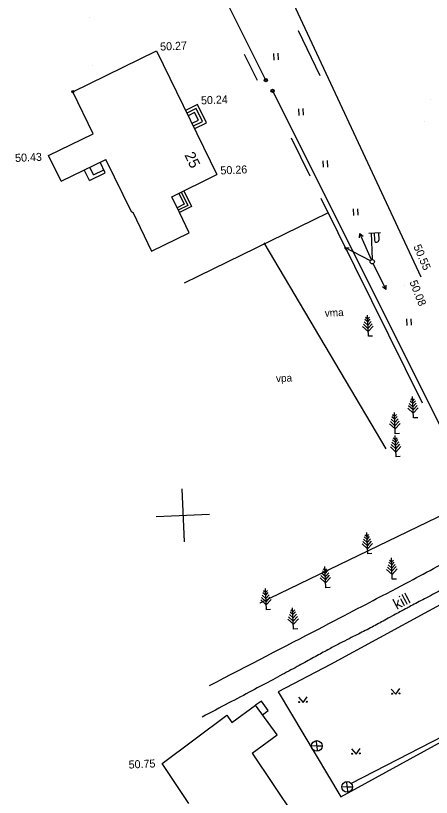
# Model space of a CAD drawing. Extents: x 641454 to 641835, y 6455113 to 6455453.
# Drawn here: x 641704.4 to 641743.4, y 6455299.6 to 6455372.8 of the extents above; entities that cross this region are included whole.
import ezdxf

# ---------------------------------------------------------------- set-up
doc = ezdxf.new("R2010")
doc.units = 0
for name, color, linetype in [('Level 1', 7, 'Continuous'), ('Level 10', 7, 'Continuous'), ('Level 11', 7, 'Continuous'), ('Level 12', 7, 'Continuous'), ('Level 14', 7, 'Continuous'), ('Level 2', 7, 'Continuous'), ('Level 28', 7, 'Continuous'), ('Level 30', 7, 'Continuous'), ('Level 31', 7, 'Continuous'), ('Level 4', 7, 'Continuous'), ('Level 41', 7, 'Continuous'), ('Level 47', 7, 'Continuous'), ('Level 54', 7, 'Continuous'), ('Level 57', 7, 'Continuous'), ('Level 58', 7, 'Continuous'), ('Level 61', 7, 'Continuous')]:
    doc.layers.add(name, color=color, linetype=linetype)

# ---------------------------------------------------------------- blocks, each defined once
blk = doc.blocks.new('KHEIN_')
at = {"layer": 'Level 41'}
for p, q in [((0, 620.11), (0, 0)), ((405.61, 608.83), (405.61, 0))]:
    blk.add_line(p, q, dxfattribs=at)

msp = doc.modelspace()

# ---------------------------------------------------------------- linework, layer by layer
at = {"layer": 'Level 1'}
for p, q in [((641709.781, 6455365.693), (641709.781, 6455365.693)), ((641711.704, 6455361.756), (641709.781, 6455365.693)), ((641707.507, 6455359.707), (641711.704, 6455361.756)), ((641707.507, 6455359.707), (641707.507, 6455359.707)), ((641708.678, 6455357.308), (641707.507, 6455359.707)), ((641708.678, 6455357.308), (641712.875, 6455359.356)), ((641715.309, 6455354.369), (641712.875, 6455359.356)), ((641719.047, 6455355.862), (641723.281, 6455357.924)), ((641719.77, 6455354.379), (641719.047, 6455355.862)), ((641715.394, 6455354.411), (641715.309, 6455354.369)), ((641715.394, 6455354.411), (641717.17, 6455350.766)), ((641720.693, 6455352.482), (641719.77, 6455354.379)), ((641717.17, 6455350.766), (641720.693, 6455352.482)), ((641724.679, 6455306.597), (641726.915, 6455308.221)), ((641726.589, 6455303.749), (641728.929, 6455305.449)), ((641726.589, 6455303.749), (641730.989, 6455297.187)), ((641718.151, 6455302.759), (641718.151, 6455302.759)), ((641720.657, 6455299.023), (641718.151, 6455302.759))]:
    msp.add_line(p, q, dxfattribs=at)
for points in [[(641709.781, 6455365.693), (641717.631, 6455369.525), (641723.281, 6455357.924)], [(641728.929, 6455305.449), (641726.915, 6455308.221)], [(641718.151, 6455302.759), (641724.211, 6455307.294)]]:
    msp.add_lwpolyline(points, dxfattribs=at)
msp.add_circle((641709.781, 6455365.693), 0.1, dxfattribs=at)
at = {"layer": 'Level 10'}
for p, q in [((641730.233, 6455361.373), (641732.001, 6455357.807)), ((641733.014, 6455355.729), (641742.526, 6455336.557)), ((641727.678, 6455351.553), (641739.126, 6455332.253)), ((641737.427, 6455343.829), (641737.082, 6455344.144)), ((641737.413, 6455344.129), (641737.154, 6455344.366)), ((641737.402, 6455344.379), (641737.213, 6455344.552)), ((641737.474, 6455342.781), (641737.384, 6455344.778)), ((641737.402, 6455344.379), (641737.575, 6455344.568)), ((641737.413, 6455344.129), (641737.65, 6455344.389)), ((641737.427, 6455343.829), (641737.741, 6455344.174)), ((641737.453, 6455343.23), (641736.94, 6455343.699)), ((641737.44, 6455343.53), (641737.011, 6455343.922)), ((641737.44, 6455343.53), (641737.832, 6455343.959)), ((641737.453, 6455343.23), (641737.923, 6455343.744)), ((641737.873, 6455342.799), (641737.474, 6455342.781)), ((641737.474, 6455342.781), (641737.474, 6455342.781)), ((641741.629, 6455336.731), (641741.44, 6455336.904)), ((641741.7, 6455335.133), (641741.611, 6455337.131)), ((641741.629, 6455336.731), (641741.802, 6455336.92)), ((641741.64, 6455336.481), (641741.877, 6455336.741)), ((641741.68, 6455335.582), (641741.167, 6455336.052)), ((641741.667, 6455335.882), (641741.238, 6455336.274)), ((641741.654, 6455336.182), (641741.309, 6455336.496)), ((641741.64, 6455336.481), (641741.381, 6455336.719)), ((641741.654, 6455336.182), (641741.968, 6455336.526)), ((641741.667, 6455335.882), (641742.059, 6455336.311)), ((641741.68, 6455335.582), (641742.15, 6455336.096)), ((641739.926, 6455335.259), (641739.737, 6455335.431)), ((641739.998, 6455333.66), (641739.908, 6455335.658)), ((641739.926, 6455335.259), (641740.099, 6455335.448)), ((641739.937, 6455335.009), (641740.175, 6455335.268)), ((641739.978, 6455334.11), (641739.464, 6455334.579)), ((641739.964, 6455334.41), (641739.536, 6455334.802)), ((641739.951, 6455334.709), (641739.607, 6455335.024)), ((641739.937, 6455335.009), (641739.678, 6455335.246)), ((641739.951, 6455334.709), (641740.265, 6455335.053)), ((641739.964, 6455334.41), (641740.356, 6455334.838)), ((641739.978, 6455334.11), (641740.447, 6455334.623)), ((641742.1, 6455335.151), (641741.7, 6455335.133)), ((641741.7, 6455335.133), (641741.7, 6455335.133)), ((641740.009, 6455332.846), (641739.75, 6455333.083)), ((641739.998, 6455333.096), (641739.809, 6455333.269)), ((641740.07, 6455331.498), (641739.98, 6455333.495)), ((641740.397, 6455333.678), (641739.998, 6455333.66)), ((641739.998, 6455333.096), (641740.171, 6455333.285)), ((641740.009, 6455332.846), (641740.247, 6455333.106)), ((641740.05, 6455331.947), (641739.536, 6455332.416)), ((641740.036, 6455332.247), (641739.607, 6455332.639)), ((641740.023, 6455332.546), (641739.679, 6455332.861)), ((641740.023, 6455332.546), (641740.337, 6455332.891)), ((641740.036, 6455332.247), (641740.428, 6455332.676)), ((641740.05, 6455331.947), (641740.519, 6455332.46)), ((641740.469, 6455331.516), (641740.07, 6455331.498)), ((641737.413, 6455322.419), (641737.324, 6455324.416)), ((641737.38, 6455323.168), (641736.951, 6455323.56)), ((641737.366, 6455323.467), (641737.022, 6455323.782)), ((641737.353, 6455323.767), (641737.094, 6455324.004)), ((641737.342, 6455324.017), (641737.153, 6455324.19)), ((641737.342, 6455324.017), (641737.515, 6455324.206)), ((641737.353, 6455323.767), (641737.59, 6455324.027)), ((641737.366, 6455323.467), (641737.681, 6455323.812)), ((641737.38, 6455323.168), (641737.772, 6455323.597)), ((641737.393, 6455322.868), (641736.88, 6455323.337)), ((641737.393, 6455322.868), (641737.863, 6455323.381)), ((641737.813, 6455322.437), (641737.413, 6455322.419)), ((641737.413, 6455322.419), (641737.413, 6455322.419)), ((641739.672, 6455321.078), (641739.328, 6455321.393)), ((641739.659, 6455321.378), (641739.399, 6455321.615)), ((641739.648, 6455321.628), (641739.459, 6455321.801)), ((641739.719, 6455320.03), (641739.63, 6455322.027)), ((641739.648, 6455321.628), (641739.821, 6455321.817)), ((641739.659, 6455321.378), (641739.896, 6455321.638)), ((641739.672, 6455321.078), (641739.987, 6455321.423)), ((641733.429, 6455320.58), (641733.17, 6455320.817)), ((641733.418, 6455320.829), (641733.229, 6455321.002)), ((641733.489, 6455319.231), (641733.4, 6455321.229)), ((641733.418, 6455320.829), (641733.591, 6455321.018)), ((641733.429, 6455320.58), (641733.666, 6455320.839)), ((641733.443, 6455320.28), (641733.757, 6455320.624)), ((641739.699, 6455320.479), (641739.186, 6455320.948)), ((641739.686, 6455320.779), (641739.257, 6455321.171)), ((641739.686, 6455320.779), (641740.078, 6455321.208)), ((641739.699, 6455320.479), (641740.169, 6455320.992)), ((641733.469, 6455319.681), (641732.956, 6455320.15)), ((641733.456, 6455319.98), (641733.027, 6455320.372)), ((641733.443, 6455320.28), (641733.098, 6455320.595)), ((641733.456, 6455319.98), (641733.848, 6455320.409)), ((641733.469, 6455319.681), (641733.939, 6455320.194)), ((641740.119, 6455320.048), (641739.719, 6455320.03)), ((641739.719, 6455320.03), (641739.719, 6455320.03)), ((641727.917, 6455317.176), (641727.828, 6455319.174)), ((641733.889, 6455319.249), (641733.489, 6455319.231)), ((641733.489, 6455319.231), (641733.489, 6455319.231)), ((641727.87, 6455318.225), (641727.526, 6455318.54)), ((641727.857, 6455318.525), (641727.598, 6455318.762)), ((641727.846, 6455318.774), (641727.657, 6455318.947)), ((641727.846, 6455318.774), (641728.019, 6455318.963)), ((641727.857, 6455318.525), (641728.094, 6455318.784)), ((641727.87, 6455318.225), (641728.185, 6455318.569)), ((641727.897, 6455317.626), (641727.384, 6455318.095)), ((641727.884, 6455317.925), (641727.455, 6455318.317)), ((641727.884, 6455317.925), (641728.276, 6455318.354)), ((641727.897, 6455317.626), (641728.367, 6455318.139)), ((641728.317, 6455317.194), (641727.917, 6455317.176)), ((641727.917, 6455317.176), (641727.917, 6455317.176)), ((641730.398, 6455316.963), (641730.209, 6455317.136)), ((641730.47, 6455315.365), (641730.38, 6455317.362)), ((641730.398, 6455316.963), (641730.571, 6455317.152)), ((641730.409, 6455316.713), (641730.647, 6455316.973)), ((641730.45, 6455315.814), (641729.936, 6455316.283)), ((641730.436, 6455316.114), (641730.007, 6455316.506)), ((641730.423, 6455316.413), (641730.079, 6455316.728)), ((641730.409, 6455316.713), (641730.15, 6455316.95)), ((641730.423, 6455316.413), (641730.737, 6455316.758)), ((641730.436, 6455316.114), (641730.828, 6455316.543)), ((641730.45, 6455315.814), (641730.919, 6455316.327)), ((641730.869, 6455315.382), (641730.47, 6455315.365)), ((641730.47, 6455315.365), (641730.47, 6455315.365)), ((641739.626, 6455309.749), (641740.052, 6455309.262)), ((641740.052, 6455309.262), (641740.425, 6455309.784)), ((641730.93, 6455308.97), (641731.355, 6455308.483)), ((641731.355, 6455308.483), (641731.729, 6455309.006)), ((641724.211, 6455307.294), (641724.211, 6455307.294)), ((641724.211, 6455307.294), (641724.679, 6455306.597)), ((641735.892, 6455304.133), (641736.317, 6455303.646)), ((641736.317, 6455303.646), (641736.691, 6455304.169))]:
    msp.add_line(p, q, dxfattribs=at)
for points in [[(641727.075, 6455366.752), (641725.86, 6455369.182)], [(641747.687, 6455319.527), (641733.914, 6455312.033), (641729.019, 6455309.492)]]:
    msp.add_lwpolyline(points, dxfattribs=at)
for centre, radius in [((641739.696, 6455309.301), 0.0428), ((641740.396, 6455309.333), 0.0452), ((641731, 6455308.523), 0.0428), ((641731.699, 6455308.554), 0.0452), ((641735.962, 6455303.686), 0.0428), ((641736.661, 6455303.717), 0.0452)]:
    msp.add_circle(centre, radius, dxfattribs=at)
at = {"layer": 'Level 11'}
for p, q in [((641737.522, 6455352.454), (641738.621, 6455352.503)), ((641737.722, 6455352.462), (641737.833, 6455349.965)), ((641738.021, 6455352.476), (641738.053, 6455351.777)), ((641738.421, 6455352.494), (641738.452, 6455351.795))]:
    msp.add_line(p, q, dxfattribs=at)
for points in [[(641737.931, 6455349.586), (641739.124, 6455347.164)], [(641739.121, 6455347.569), (641739.124, 6455347.164), (641738.803, 6455347.418)]]:
    msp.add_lwpolyline(points, dxfattribs=at)
msp.add_circle((641737.842, 6455349.765), 0.2, dxfattribs=at)
msp.add_arc((641738.252, 6455351.785), 0.2, 182.50321, 2.6246, dxfattribs=at)
at = {"layer": 'Level 12'}
for points in [[(641736.648, 6455352.009), (641736.661, 6455352.413), (641736.972, 6455352.148)], [(641737.761, 6455349.948), (641736.661, 6455352.413)], [(641737.665, 6455349.857), (641735.264, 6455351.091)], [(641735.507, 6455350.768), (641735.264, 6455351.091), (641735.672, 6455351.079)]]:
    msp.add_lwpolyline(points, dxfattribs=at)
at = {"layer": 'Level 14'}
msp.add_lwpolyline([(641752.069, 6455309.247), (641735.866, 6455300.902)], dxfattribs=at)
at = {"layer": 'Level 2'}
for p, q in [((641721.458, 6455364.484), (641720.349, 6455363.945)), ((641721.328, 6455364.11), (641720.472, 6455363.693)), ((641721.919, 6455362.897), (641721.328, 6455364.11)), ((641721.458, 6455364.485), (641721.458, 6455364.485)), ((641722.294, 6455362.768), (641721.458, 6455364.484)), ((641721.199, 6455363.736), (641720.594, 6455363.441)), ((641721.545, 6455363.026), (641721.199, 6455363.736)), ((641720.96, 6455362.741), (641721.545, 6455363.026)), ((641721.082, 6455362.489), (641721.919, 6455362.897)), ((641721.205, 6455362.237), (641722.294, 6455362.768)), ((641712.818, 6455358.094), (641712.331, 6455359.091)), ((641711.34, 6455357.372), (641710.853, 6455358.37)), ((641711.34, 6455357.372), (641712.818, 6455358.094)), ((641711.724, 6455357.894), (641711.369, 6455358.621)), ((641711.729, 6455357.896), (641712.686, 6455358.363)), ((641719.721, 6455356.191), (641720.225, 6455355.157)), ((641719.946, 6455356.3), (641720.559, 6455355.041)), ((641720.171, 6455356.409), (641720.893, 6455354.926)), ((641720.225, 6455355.157), (641719.551, 6455354.828)), ((641720.559, 6455355.041), (641719.66, 6455354.604)), ((641720.893, 6455354.926), (641719.77, 6455354.379)), ((641727.456, 6455308.614), (641726.915, 6455308.221)), ((641728.1, 6455307.728), (641727.456, 6455308.614)), ((641727.559, 6455307.335), (641728.1, 6455307.728))]:
    msp.add_line(p, q, dxfattribs=at)
at = {"layer": 'Level 28'}
for p, q in [((641727.866, 6455366.78), (641727.866, 6455366.78)), ((641728.497, 6455365.773), (641728.497, 6455365.773)), ((641727.321, 6455317.78), (641727.321, 6455317.78))]:
    msp.add_line(p, q, dxfattribs=at)
for points in [[(641727.866, 6455366.78), (641723.154, 6455376.23)], [(641728.497, 6455365.773), (641747.621, 6455327.589), (641727.321, 6455317.78)], [(641733.637, 6455354.321), (641720.23, 6455347.748)]]:
    msp.add_lwpolyline(points, dxfattribs=at)
for centre in [(641727.866, 6455366.78), (641728.497, 6455365.773)]:
    msp.add_circle(centre, 0.148, dxfattribs=at)
at = {"layer": 'Level 30'}
for p, q in [((641711.377, 6455372.671), (641711.377, 6455372.671)), ((641730.903, 6455371.439), (641730.903, 6455371.439)), ((641730.903, 6455371.439), (641732.913, 6455367.202)), ((641711.653, 6455368.138), (641711.653, 6455368.138)), ((641743.313, 6455364.941), (641743.313, 6455364.941)), ((641742.691, 6455362.937), (641742.691, 6455362.937)), ((641742.396, 6455348.343), (641742.396, 6455348.343))]:
    msp.add_line(p, q, dxfattribs=at)
msp.add_lwpolyline([(641728.504, 6455378.155), (641742.396, 6455348.343)], dxfattribs=at)
for points in [[(641722.588, 6455310.076), (641737.406, 6455317.751), (641744.309, 6455321.41), (641749.306, 6455324.116), (641750.589, 6455325.147), (641751.396, 6455325.807), (641751.658, 6455326.753), (641751.809, 6455327.617), (641751.562, 6455328.892)], [(641755.106, 6455321.351), (641754.326, 6455322.315), (641753.428, 6455322.859), (641752.359, 6455322.967), (641750.996, 6455322.867), (641748.597, 6455321.28), (641740.244, 6455316.894), (641737.686, 6455315.455), (641734.734, 6455314.012), (641728.096, 6455310.364), (641721.895, 6455307.126)]]:
    msp.add_open_spline(points, degree=2, dxfattribs=at)
at = {"layer": 'Level 31'}
msp.add_line((641740.898, 6455347.583), (641740.898, 6455347.583), dxfattribs=at)
at = {"layer": 'Level 4'}
for p, q in [((641732.643, 6455304.417), (641732.621, 6455304.916)), ((641732.643, 6455304.417), (641732.144, 6455304.395)), ((641732.643, 6455304.417), (641733.143, 6455304.439)), ((641732.643, 6455304.417), (641732.666, 6455303.918)), ((641735.485, 6455300.579), (641735.462, 6455301.078)), ((641735.485, 6455300.579), (641734.985, 6455300.556)), ((641735.485, 6455300.579), (641735.984, 6455300.601)), ((641735.485, 6455300.579), (641735.485, 6455300.579)), ((641735.485, 6455300.579), (641735.507, 6455300.079))]:
    msp.add_line(p, q, dxfattribs=at)
for centre in [(641732.643, 6455304.417), (641735.485, 6455300.579)]:
    msp.add_circle(centre, 0.5, dxfattribs=at)
at = {"layer": 'Level 41'}
msp.add_lwpolyline([(641729.019, 6455309.492), (641734.907, 6455299.656), (641755.686, 6455311.052)], dxfattribs=at)
at = {"layer": 'Level 54'}
for centre in [(641727.866, 6455366.78), (641728.497, 6455365.773)]:
    msp.add_circle(centre, 0.1, dxfattribs=at)
at = {"layer": 'Level 61'}
for p, q in [((641719.984, 6455328.512), (641720.208, 6455323.518)), ((641719.984, 6455328.512), (641720.208, 6455323.518)), ((641717.599, 6455325.903), (641722.593, 6455326.127)), ((641717.599, 6455325.903), (641722.593, 6455326.127))]:
    msp.add_line(p, q, dxfattribs=at)

# ---------------------------------------------------------------- block references
at = {"layer": 'Level 10', "xscale": 0.0009998999672616445, "yscale": 0.000999899967261645, "rotation": 2.563905233208067}
for p in [(641728.626, 6455368.661), (641730.966, 6455363.48), (641733.239, 6455358.614), (641736.075, 6455354.098), (641741.067, 6455343.803)]:
    msp.add_blockref('KHEIN_', p, dxfattribs=at)

# ---------------------------------------------------------------- texts
at = {"layer": 'Level 47'}
for s, rotation, p in [('50.27', 2.56391, (641717.981, 6455369.541)), ('50.24', 2.56391, (641721.808, 6455364.5)), ('50.43', 2.56391, (641704.391, 6455359.112)), ('50.26', 2.56391, (641723.631, 6455357.94)), ('50.55', 293.2828, (641741.682, 6455351.194)), ('50.08', 291.56173, (641741.314, 6455347.866)), ('50.75', 2.56391, (641715.029, 6455302.294))]:
    msp.add_text(s, height=0.7499, rotation=rotation, dxfattribs=at).set_placement(p)
at = {"layer": 'Level 57'}
for s, height, rotation, p in [('25', 0.9999, 296.01821, (641720.217, 6455359.764)), ('vma', 0.6999, 2.56391, (641733.404, 6455344.614)), ('vpa', 0.6999, 2.56391, (641728.836, 6455338.489))]:
    msp.add_text(s, height=height, rotation=rotation, dxfattribs=at).set_placement(p)
at = {"layer": 'Level 58'}
msp.add_text('kill', height=0.9999, rotation=27.98587, dxfattribs=at).set_placement((641740.133, 6455317.153))

doc.saveas('drawing.dxf')
